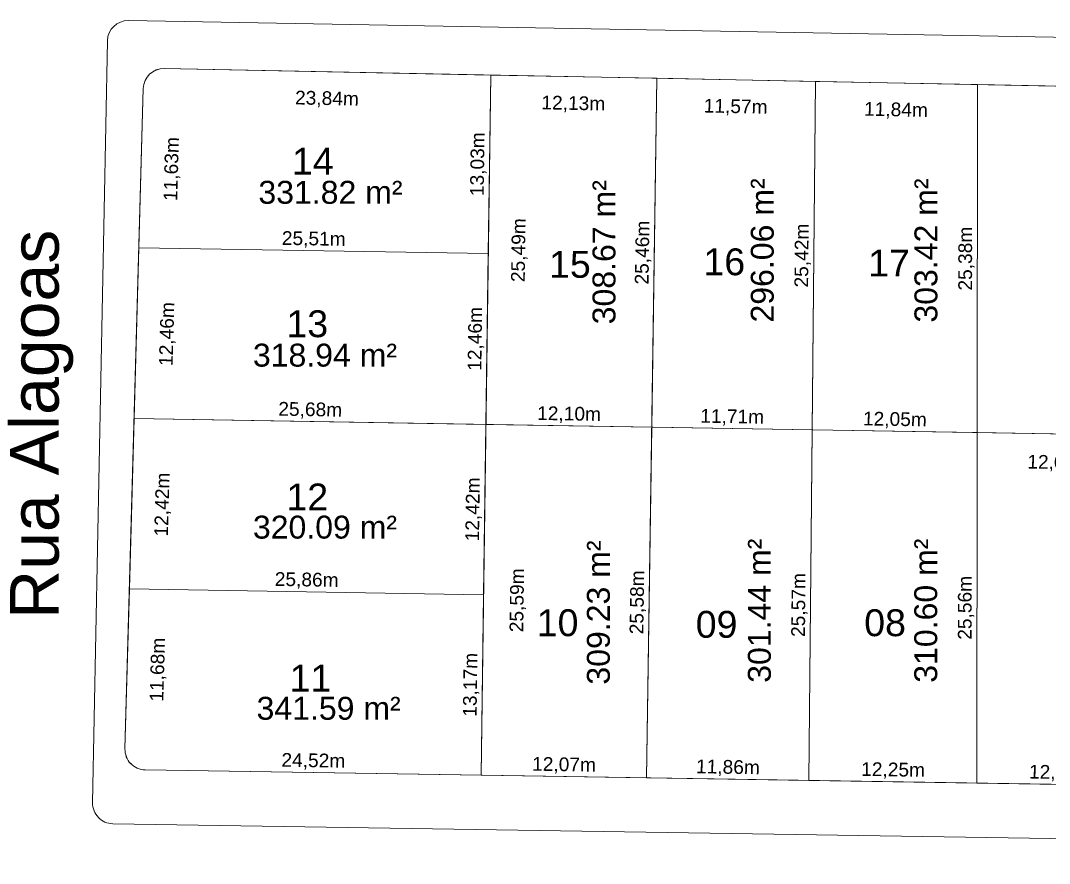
# Model space of a CAD drawing. Header units: metres. Extents: x 3808 to 8215, y 2374 to 6187.
# Drawn here: x 5228.1 to 5303.2, y 5567.4 to 5628.9 of the extents above; entities that cross this region are included whole.
import ezdxf
from ezdxf.enums import TextEntityAlignment as Align

# ---------------------------------------------------------------- set-up
doc = ezdxf.new("R2010")
doc.units = ezdxf.units.M
for name, color, linetype in [('Areas Lotes', 1, 'Continuous'), ('Calçada', 8, 'Continuous'), ('COTAS', 7, 'Continuous'), ('Lote', 7, 'Continuous'), ('Nome das Ruas', 7, 'Continuous'), ('Nº Lote', 7, 'Continuous'), ('quadras', 7, 'Continuous')]:
    doc.layers.add(name, color=color, linetype=linetype)
doc.styles.add('Arial', font='arial.ttf')
doc.dimstyles.new('Copy(2) of ISO-25', dxfattribs={"dimtxt": 1, "dimasz": 2.5, "dimexe": 1.25, "dimexo": 0.625, "dimgap": 0.2, "dimtad": 1, "dimtoh": 1, "dimlfac": 1, "dimzin": 1, "dimtxsty": 'Arial', "dimblk": 'NONE', "dimcen": 0, "dimse1": 1, "dimse2": 1, "dimsd1": 1, "dimsd2": 1, "dimclrt": 256, "dimaunit": 1, "dimadec": 3, "dimazin": 0, "dimtfac": 1, "dimtmove": 0, "dimatfit": 3, "dimldrblk": 'NONE', "dimfxl": 1, "dimtolj": 1, "dimtzin": 0, "dimarcsym": 0})

# ---------------------------------------------------------------- blocks, each defined once
blk = doc.blocks.new('*D739')
at = {"layer": 'Defpoints', "color": 0, "linetype": 'Continuous', "transparency": 16777216}
for p in [(5297.943, 5573.25), (5297.943, 5573.25), (5310.193, 5573.056)]:
    blk.add_point(p, dxfattribs=at)
at = {"layer": 'COTAS', "linetype": 'Continuous', "lineweight": 5, "transparency": 16777216, "insert": (5304.081, 5573.954), "char_height": 1, "attachment_point": 5, "rotation": 359.09706, "style": 'Arial'}
blk.add_mtext('\\A1;12,25m', dxfattribs=at)
blk = doc.blocks.new('_None')
blk = doc.blocks.new('*D740')
at = {"layer": 'Defpoints', "color": 0, "linetype": 'Continuous', "transparency": 16777216}
for p in [(5285.693, 5573.443), (5285.693, 5573.443), (5297.943, 5573.25)]:
    blk.add_point(p, dxfattribs=at)
at = {"layer": 'COTAS', "linetype": 'Continuous', "lineweight": 5, "transparency": 16777216, "insert": (5291.831, 5574.147), "char_height": 1, "attachment_point": 5, "rotation": 359.09706, "style": 'Arial'}
blk.add_mtext('\\A1;12,25m', dxfattribs=at)
blk = doc.blocks.new('*D741')
at = {"layer": 'Defpoints', "color": 0, "linetype": 'Continuous', "transparency": 16777216}
for p in [(5273.835, 5573.629), (5273.835, 5573.629), (5285.693, 5573.443)]:
    blk.add_point(p, dxfattribs=at)
at = {"layer": 'COTAS', "linetype": 'Continuous', "lineweight": 5, "transparency": 16777216, "insert": (5279.776, 5574.337), "char_height": 1, "attachment_point": 5, "rotation": 359.09706, "style": 'Arial'}
blk.add_mtext('\\A1;11,86m', dxfattribs=at)
blk = doc.blocks.new('*D742')
at = {"layer": 'Defpoints', "color": 0, "linetype": 'Continuous', "transparency": 16777216}
for p in [(5261.766, 5573.82), (5261.766, 5573.82), (5273.835, 5573.629)]:
    blk.add_point(p, dxfattribs=at)
at = {"layer": 'COTAS', "linetype": 'Continuous', "lineweight": 5, "transparency": 16777216, "insert": (5267.813, 5574.525), "char_height": 1, "attachment_point": 5, "rotation": 359.09706, "style": 'Arial'}
blk.add_mtext('\\A1;12,07m', dxfattribs=at)
blk = doc.blocks.new('*D743')
at = {"layer": 'Defpoints', "color": 0, "linetype": 'Continuous', "transparency": 16777216}
for p in [(5237.244, 5574.206), (5237.244, 5574.206), (5261.766, 5573.82)]:
    blk.add_point(p, dxfattribs=at)
at = {"layer": 'COTAS', "linetype": 'Continuous', "lineweight": 5, "transparency": 16777216, "insert": (5249.518, 5574.814), "char_height": 1, "attachment_point": 5, "rotation": 359.09706, "style": 'Arial'}
blk.add_mtext('\\A1;24,52m', dxfattribs=at)
blk = doc.blocks.new('*D744')
at = {"layer": 'Defpoints', "color": 0, "linetype": 'Continuous', "transparency": 16777216}
for p in [(5236.092, 5587.42), (5261.946, 5586.989), (5261.946, 5586.989)]:
    blk.add_point(p, dxfattribs=at)
at = {"layer": 'COTAS', "linetype": 'Continuous', "lineweight": 5, "transparency": 16777216, "insert": (5249.032, 5588.005), "char_height": 1, "attachment_point": 5, "rotation": 359.04642, "style": 'Arial'}
blk.add_mtext('\\A1;25,86m', dxfattribs=at)
blk = doc.blocks.new('*D745')
at = {"layer": 'Defpoints', "color": 0, "linetype": 'Continuous', "transparency": 16777216}
for p in [(5236.436, 5599.836), (5236.436, 5599.836), (5262.117, 5599.409)]:
    blk.add_point(p, dxfattribs=at)
at = {"layer": 'COTAS', "linetype": 'Continuous', "lineweight": 5, "transparency": 16777216, "insert": (5249.29, 5600.423), "char_height": 1, "attachment_point": 5, "rotation": 359.04642, "style": 'Arial'}
blk.add_mtext('\\A1;25,68m', dxfattribs=at)
blk = doc.blocks.new('*D746')
at = {"layer": 'Defpoints', "color": 0, "linetype": 'Continuous', "transparency": 16777216}
for p in [(5236.781, 5612.292), (5236.781, 5612.292), (5262.287, 5611.868)]:
    blk.add_point(p, dxfattribs=at)
at = {"layer": 'COTAS', "linetype": 'Continuous', "lineweight": 5, "transparency": 16777216, "insert": (5249.548, 5612.881), "char_height": 1, "attachment_point": 5, "rotation": 359.04642, "style": 'Arial'}
blk.add_mtext('\\A1;25,51m', dxfattribs=at)
blk = doc.blocks.new('*D747')
at = {"layer": 'Defpoints', "color": 0, "linetype": 'Continuous', "transparency": 16777216}
for p in [(5238.632, 5625.371), (5262.466, 5624.9), (5262.41, 5622.083)]:
    blk.add_point(p, dxfattribs=at)
at = {"layer": 'COTAS', "linetype": 'Continuous', "lineweight": 5, "transparency": 16777216, "insert": (5250.509, 5623.12), "char_height": 1, "attachment_point": 5, "rotation": 358.86663, "style": 'Arial'}
blk.add_mtext('\\A1;23,84m', dxfattribs=at)
blk = doc.blocks.new('*D748')
at = {"layer": 'Defpoints', "color": 0, "linetype": 'Continuous', "transparency": 16777216}
for p in [(5262.466, 5624.9), (5274.596, 5624.66), (5274.541, 5621.843)]:
    blk.add_point(p, dxfattribs=at)
at = {"layer": 'COTAS', "linetype": 'Continuous', "lineweight": 5, "transparency": 16777216, "insert": (5268.491, 5622.764), "char_height": 1, "attachment_point": 5, "rotation": 358.86663, "style": 'Arial'}
blk.add_mtext('\\A1;12,13m', dxfattribs=at)
blk = doc.blocks.new('*D749')
at = {"layer": 'Defpoints', "color": 0, "linetype": 'Continuous', "transparency": 16777216}
for p in [(5274.596, 5624.66), (5286.16, 5624.431), (5286.104, 5621.614)]:
    blk.add_point(p, dxfattribs=at)
at = {"layer": 'COTAS', "linetype": 'Continuous', "lineweight": 5, "transparency": 16777216, "insert": (5280.338, 5622.53), "char_height": 1, "attachment_point": 5, "rotation": 358.86663, "style": 'Arial'}
blk.add_mtext('\\A1;11,57m', dxfattribs=at)
blk = doc.blocks.new('*D750')
at = {"layer": 'Defpoints', "color": 0, "linetype": 'Continuous', "transparency": 16777216}
for p in [(5286.16, 5624.431), (5298.002, 5624.197), (5297.946, 5621.38)]:
    blk.add_point(p, dxfattribs=at)
at = {"layer": 'COTAS', "linetype": 'Continuous', "lineweight": 5, "transparency": 16777216, "insert": (5292.041, 5622.298), "char_height": 1, "attachment_point": 5, "rotation": 358.86663, "style": 'Arial'}
blk.add_mtext('\\A1;11,84m', dxfattribs=at)
blk = doc.blocks.new('*D751')
at = {"layer": 'Defpoints', "color": 0, "linetype": 'Continuous', "transparency": 16777216}
for p in [(5298.002, 5624.197), (5322.628, 5623.71), (5322.572, 5620.893)]:
    blk.add_point(p, dxfattribs=at)
at = {"layer": 'COTAS', "linetype": 'Continuous', "lineweight": 5, "transparency": 16777216, "insert": (5310.275, 5621.937), "char_height": 1, "attachment_point": 5, "rotation": 358.86663, "style": 'Arial'}
blk.add_mtext('\\A1;24,63m', dxfattribs=at)
blk = doc.blocks.new('*D774')
at = {"layer": 'Defpoints', "color": 0, "linetype": 'Continuous', "transparency": 16777216}
for p in [(5297.973, 5598.812), (5297.973, 5598.812), (5322.293, 5598.407)]:
    blk.add_point(p, dxfattribs=at)
at = {"layer": 'COTAS', "linetype": 'Continuous', "lineweight": 5, "transparency": 16777216, "insert": (5310.146, 5599.411), "char_height": 1, "attachment_point": 5, "rotation": 359.04642, "style": 'Arial'}
blk.add_mtext('\\A1;24,32m', dxfattribs=at)
blk = doc.blocks.new('*D775')
at = {"layer": 'Defpoints', "color": 0, "linetype": 'Continuous', "transparency": 16777216}
for p in [(5285.927, 5599.013), (5285.927, 5599.013), (5297.973, 5598.812)]:
    blk.add_point(p, dxfattribs=at)
at = {"layer": 'COTAS', "linetype": 'Continuous', "lineweight": 5, "transparency": 16777216, "insert": (5291.963, 5599.713), "char_height": 1, "attachment_point": 5, "rotation": 359.04642, "style": 'Arial'}
blk.add_mtext('\\A1;12,05m', dxfattribs=at)
blk = doc.blocks.new('*D776')
at = {"layer": 'Defpoints', "color": 0, "linetype": 'Continuous', "transparency": 16777216}
for p in [(5274.216, 5599.013), (5274.22, 5599.207), (5285.927, 5599.013)]:
    blk.add_point(p, dxfattribs=at)
at = {"layer": 'COTAS', "linetype": 'Continuous', "lineweight": 5, "transparency": 16777216, "insert": (5280.087, 5599.911), "char_height": 1, "attachment_point": 5, "rotation": 359.04642, "style": 'Arial'}
blk.add_mtext('\\A1;11,71m', dxfattribs=at)
blk = doc.blocks.new('*D777')
at = {"layer": 'Defpoints', "color": 0, "linetype": 'Continuous', "transparency": 16777216}
for p in [(5262.117, 5599.409), (5262.117, 5599.409), (5274.216, 5599.013)]:
    blk.add_point(p, dxfattribs=at)
at = {"layer": 'COTAS', "linetype": 'Continuous', "lineweight": 5, "transparency": 16777216, "insert": (5268.181, 5600.109), "char_height": 1, "attachment_point": 5, "rotation": 359.04642, "style": 'Arial'}
blk.add_mtext('\\A1;12,10m', dxfattribs=at)
blk = doc.blocks.new('*D778')
at = {"layer": 'Defpoints', "color": 0, "linetype": 'Continuous', "transparency": 16777216}
for p in [(5297.973, 5598.812), (5310.018, 5598.612), (5309.969, 5595.665)]:
    blk.add_point(p, dxfattribs=at)
at = {"layer": 'COTAS', "linetype": 'Continuous', "lineweight": 5, "transparency": 16777216, "insert": (5303.959, 5596.566), "char_height": 1, "attachment_point": 5, "rotation": 359.04642, "style": 'Arial'}
blk.add_mtext('\\A1;12,05m', dxfattribs=at)
blk = doc.blocks.new('*D780')
at = {"layer": 'Defpoints', "color": 0, "linetype": 'Continuous', "transparency": 16777216}
for p in [(5274.596, 5624.66), (5274.216, 5599.208), (5274.216, 5599.208)]:
    blk.add_point(p, dxfattribs=at)
at = {"layer": 'COTAS', "linetype": 'Continuous', "lineweight": 5, "transparency": 16777216, "insert": (5273.606, 5611.946), "char_height": 1, "attachment_point": 5, "rotation": 89.14468, "style": 'Arial'}
blk.add_mtext('\\A1;25,46m', dxfattribs=at)
blk = doc.blocks.new('*D781')
at = {"layer": 'Defpoints', "color": 0, "linetype": 'Continuous', "transparency": 16777216}
for p in [(5286.16, 5624.431), (5285.927, 5599.013), (5285.927, 5599.013)]:
    blk.add_point(p, dxfattribs=at)
at = {"layer": 'COTAS', "linetype": 'Continuous', "lineweight": 5, "transparency": 16777216, "insert": (5285.242, 5611.729), "char_height": 1, "attachment_point": 5, "rotation": 89.47573, "style": 'Arial'}
blk.add_mtext('\\A1;25,42m', dxfattribs=at)
blk = doc.blocks.new('*D782')
at = {"layer": 'Defpoints', "color": 0, "linetype": 'Continuous', "transparency": 16777216}
for p in [(5298.002, 5624.197), (5297.973, 5598.812), (5297.973, 5598.812)]:
    blk.add_point(p, dxfattribs=at)
at = {"layer": 'COTAS', "linetype": 'Continuous', "lineweight": 5, "transparency": 16777216, "insert": (5297.186, 5611.505), "char_height": 1, "attachment_point": 5, "rotation": 89.93413, "style": 'Arial'}
blk.add_mtext('\\A1;25,38m', dxfattribs=at)
blk = doc.blocks.new('*D793')
at = {"layer": 'Defpoints', "color": 0, "linetype": 'Continuous', "transparency": 16777216}
for p in [(5297.973, 5598.812), (5297.943, 5573.25), (5297.943, 5573.25)]:
    blk.add_point(p, dxfattribs=at)
at = {"layer": 'COTAS', "linetype": 'Continuous', "lineweight": 5, "transparency": 16777216, "insert": (5297.157, 5586.032), "char_height": 1, "attachment_point": 5, "rotation": 89.93413, "style": 'Arial'}
blk.add_mtext('\\A1;25,56m', dxfattribs=at)
blk = doc.blocks.new('*D795')
at = {"layer": 'Defpoints', "color": 0, "linetype": 'Continuous', "transparency": 16777216}
for p in [(5285.927, 5599.013), (5285.693, 5573.443), (5285.693, 5573.443)]:
    blk.add_point(p, dxfattribs=at)
at = {"layer": 'COTAS', "linetype": 'Continuous', "lineweight": 5, "transparency": 16777216, "insert": (5285.009, 5586.235), "char_height": 1, "attachment_point": 5, "rotation": 89.47573, "style": 'Arial'}
blk.add_mtext('\\A1;25,57m', dxfattribs=at)
blk = doc.blocks.new('*D796')
at = {"layer": 'Defpoints', "color": 0, "linetype": 'Continuous', "transparency": 16777216}
for p in [(5274.216, 5599.208), (5273.835, 5573.629), (5273.835, 5573.629)]:
    blk.add_point(p, dxfattribs=at)
at = {"layer": 'COTAS', "linetype": 'Continuous', "lineweight": 5, "transparency": 16777216, "insert": (5273.225, 5586.43), "char_height": 1, "attachment_point": 5, "rotation": 89.14468, "style": 'Arial'}
blk.add_mtext('\\A1;25,58m', dxfattribs=at)
blk = doc.blocks.new('*D797')
at = {"layer": 'Defpoints', "color": 0, "linetype": 'Continuous', "transparency": 16777216}
for p in [(5262.117, 5599.409), (5265.435, 5599.363), (5261.766, 5573.82)]:
    blk.add_point(p, dxfattribs=at)
at = {"layer": 'COTAS', "linetype": 'Continuous', "lineweight": 5, "transparency": 16777216, "insert": (5264.458, 5586.58), "char_height": 1, "attachment_point": 5, "rotation": 89.21446, "style": 'Arial'}
blk.add_mtext('\\A1;25,59m', dxfattribs=at)
blk = doc.blocks.new('*D798')
at = {"layer": 'Defpoints', "color": 0, "linetype": 'Continuous', "transparency": 16777216}
for p in [(5262.466, 5624.9), (5265.546, 5624.858), (5262.117, 5599.409)]:
    blk.add_point(p, dxfattribs=at)
at = {"layer": 'COTAS', "linetype": 'Continuous', "lineweight": 5, "transparency": 16777216, "insert": (5264.571, 5612.123), "char_height": 1, "attachment_point": 5, "rotation": 89.21446, "style": 'Arial'}
blk.add_mtext('\\A1;25,49m', dxfattribs=at)
blk = doc.blocks.new('*D799')
at = {"layer": 'Defpoints', "color": 0, "linetype": 'Continuous', "transparency": 16777216}
for p in [(5262.466, 5624.9), (5262.287, 5611.868), (5262.287, 5611.868)]:
    blk.add_point(p, dxfattribs=at)
at = {"layer": 'COTAS', "linetype": 'Continuous', "lineweight": 5, "transparency": 16777216, "insert": (5261.576, 5618.395), "char_height": 1, "attachment_point": 5, "rotation": 89.21446, "style": 'Arial'}
blk.add_mtext('\\A1;13,03m', dxfattribs=at)
blk = doc.blocks.new('*D800')
at = {"layer": 'Defpoints', "color": 0, "linetype": 'Continuous', "transparency": 16777216}
for p in [(5262.287, 5611.868), (5262.117, 5599.409), (5262.117, 5599.409)]:
    blk.add_point(p, dxfattribs=at)
at = {"layer": 'COTAS', "linetype": 'Continuous', "lineweight": 5, "transparency": 16777216, "insert": (5261.401, 5605.649), "char_height": 1, "attachment_point": 5, "rotation": 89.21446, "style": 'Arial'}
blk.add_mtext('\\A1;12,46m', dxfattribs=at)
blk = doc.blocks.new('*D801')
at = {"layer": 'Defpoints', "color": 0, "linetype": 'Continuous', "transparency": 16777216}
for p in [(5262.117, 5599.409), (5261.946, 5586.989), (5261.946, 5586.989)]:
    blk.add_point(p, dxfattribs=at)
at = {"layer": 'COTAS', "linetype": 'Continuous', "lineweight": 5, "transparency": 16777216, "insert": (5261.231, 5593.21), "char_height": 1, "attachment_point": 5, "rotation": 89.21446, "style": 'Arial'}
blk.add_mtext('\\A1;12,42m', dxfattribs=at)
blk = doc.blocks.new('*D802')
at = {"layer": 'Defpoints', "color": 0, "linetype": 'Continuous', "transparency": 16777216}
for p in [(5261.946, 5586.989), (5261.766, 5573.82), (5261.766, 5573.82)]:
    blk.add_point(p, dxfattribs=at)
at = {"layer": 'COTAS', "linetype": 'Continuous', "lineweight": 5, "transparency": 16777216, "insert": (5261.055, 5580.416), "char_height": 1, "attachment_point": 5, "rotation": 89.21446, "style": 'Arial'}
blk.add_mtext('\\A1;13,17m', dxfattribs=at)
blk = doc.blocks.new('*D803')
at = {"layer": 'Defpoints', "color": 0, "linetype": 'Continuous', "transparency": 16777216}
for p in [(5236.092, 5587.42), (5239.185, 5587.334), (5235.768, 5575.748)]:
    blk.add_point(p, dxfattribs=at)
at = {"layer": 'COTAS', "linetype": 'Continuous', "lineweight": 5, "transparency": 16777216, "insert": (5238.222, 5581.52), "char_height": 1, "attachment_point": 5, "rotation": 88.41282, "style": 'Arial'}
blk.add_mtext('\\A1;11,68m', dxfattribs=at)
blk = doc.blocks.new('*D804')
at = {"layer": 'Defpoints', "color": 0, "linetype": 'Continuous', "transparency": 16777216}
for p in [(5236.436, 5599.836), (5239.529, 5599.751), (5236.092, 5587.42)]:
    blk.add_point(p, dxfattribs=at)
at = {"layer": 'COTAS', "linetype": 'Continuous', "lineweight": 5, "transparency": 16777216, "insert": (5238.556, 5593.565), "char_height": 1, "attachment_point": 5, "rotation": 88.41282, "style": 'Arial'}
blk.add_mtext('\\A1;12,42m', dxfattribs=at)
blk = doc.blocks.new('*D805')
at = {"layer": 'Defpoints', "color": 0, "linetype": 'Continuous', "transparency": 16777216}
for p in [(5236.781, 5612.292), (5239.874, 5612.207), (5236.436, 5599.836)]:
    blk.add_point(p, dxfattribs=at)
at = {"layer": 'COTAS', "linetype": 'Continuous', "lineweight": 5, "transparency": 16777216, "insert": (5238.901, 5606.001), "char_height": 1, "attachment_point": 5, "rotation": 88.41282, "style": 'Arial'}
blk.add_mtext('\\A1;12,46m', dxfattribs=at)
blk = doc.blocks.new('*D806')
at = {"layer": 'Defpoints', "color": 0, "linetype": 'Continuous', "transparency": 16777216}
for p in [(5237.103, 5623.913), (5240.196, 5623.827), (5236.781, 5612.292)]:
    blk.add_point(p, dxfattribs=at)
at = {"layer": 'COTAS', "linetype": 'Continuous', "lineweight": 5, "transparency": 16777216, "insert": (5239.234, 5618.039), "char_height": 1, "attachment_point": 5, "rotation": 88.41282, "style": 'Arial'}
blk.add_mtext('\\A1;11,63m', dxfattribs=at)

msp = doc.modelspace()

# ---------------------------------------------------------------- linework, layer by layer
at = {"layer": 'Calçada', "linetype": 'Continuous', "lineweight": 5}
for p, q in [((5236.017, 5628.87), (5419.683, 5625.611)), ((5234.491, 5627.4), (5233.405, 5571.81)), ((5234.881, 5570.281), (5418.547, 5567.387))]:
    msp.add_line(p, q, dxfattribs=at)
for centre, start, end in [((5235.991, 5627.371), 88.98328, 178.88114), ((5234.905, 5571.781), 178.88114, 269.09706)]:
    msp.add_arc(centre, 1.5, start, end, dxfattribs=at)
at = {"layer": 'Lote', "lineweight": 5}
for p, q in [((5261.766, 5573.82), (5262.466, 5624.9)), ((5274.596, 5624.66), (5273.835, 5573.629)), ((5285.693, 5573.443), (5286.16, 5624.431)), ((5262.287, 5611.868), (5236.781, 5612.292)), ((5318.798, 5598.465), (5236.436, 5599.836)), ((5261.946, 5586.989), (5236.092, 5587.42))]:
    msp.add_line(p, q, dxfattribs=at)
at = {"layer": 'Lote', "linetype": 'Continuous', "lineweight": 5}
msp.add_line((5298.002, 5624.197), (5297.943, 5573.25), dxfattribs=at)
at = {"layer": 'Lote', "linetype": 'Continuous', "lineweight": 5, "flags": 128}
for points in [[(5238.632, 5625.371, 0.411896), (5237.103, 5623.913), (5236.781, 5612.292), (5262.287, 5611.868), (5262.466, 5624.9)], [(5236.092, 5587.42), (5235.768, 5575.748, 0.417716), (5237.244, 5574.206), (5261.766, 5573.82), (5261.946, 5586.989)]]:
    msp.add_lwpolyline(points, format="xyb", close=True, dxfattribs=at)
for points in [[(5262.117, 5599.409), (5274.216, 5599.208), (5274.596, 5624.66), (5262.466, 5624.9)], [(5274.216, 5599.208), (5285.927, 5599.013), (5286.16, 5624.431), (5274.596, 5624.66)], [(5297.973, 5598.812), (5298.002, 5624.197), (5286.16, 5624.431), (5285.927, 5599.013)], [(5236.781, 5612.292), (5236.436, 5599.836), (5262.117, 5599.409), (5262.287, 5611.868)], [(5261.946, 5586.989), (5262.117, 5599.409), (5236.436, 5599.836), (5236.092, 5587.42)], [(5261.766, 5573.82), (5273.835, 5573.629), (5274.216, 5599.208), (5262.117, 5599.409)], [(5274.216, 5599.208), (5273.835, 5573.629), (5285.693, 5573.443), (5285.927, 5599.013)], [(5285.927, 5599.013), (5285.693, 5573.443), (5297.943, 5573.25), (5297.973, 5598.812)], [(5310.018, 5598.612), (5297.973, 5598.812), (5297.943, 5573.25), (5310.193, 5573.056)]]:
    msp.add_lwpolyline(points, close=True, dxfattribs=at)
msp.add_lwpolyline([(5322.34, 5601.903), (5322.628, 5623.71), (5298.002, 5624.197), (5297.973, 5598.812), (5318.798, 5598.465)], dxfattribs=at)
at = {"layer": 'quadras', "lineweight": 5}
for p, q in [((5238.632, 5625.371), (5414.178, 5621.898)), ((5235.768, 5575.748), (5237.103, 5623.913)), ((5414.386, 5571.414), (5237.244, 5574.206))]:
    msp.add_line(p, q, dxfattribs=at)
for centre, start, end in [((5238.602, 5623.872), 88.86663, 178.41282), ((5237.268, 5575.706), 178.41282, 269.09706)]:
    msp.add_arc(centre, 1.5, start, end, dxfattribs=at)

# ---------------------------------------------------------------- texts
at = {"layer": 'Areas Lotes', "linetype": 'Continuous', "lineweight": 5, "style": 'Arial'}
for s, p in [('331.82 m²', (5245.507, 5615.508)), ('318.94 m²', (5245.106, 5603.629)), ('320.09 m²', (5245.106, 5591.082)), ('341.59 m²', (5245.373, 5577.867))]:
    msp.add_text(s, height=1.6726, dxfattribs=at).set_placement(p)
at = {"layer": 'Areas Lotes', "lineweight": 5, "style": 'Arial'}
for s, p in [('308.67 m²', (5271.566, 5606.714)), ('296.06 m²', (5283.119, 5606.843)), ('303.42 m²', (5295.063, 5606.838)), ('309.23 m²', (5271.158, 5580.428)), ('301.44 m²', (5282.908, 5580.561)), ('310.60 m²', (5295.051, 5580.564))]:
    msp.add_text(s, height=1.6726, rotation=90, dxfattribs=at).set_placement(p)
at = {"layer": 'Nome das Ruas', "lineweight": 5, "style": 'Arial'}
msp.add_text('Rua Alagoas', height=3.55, rotation=90, dxfattribs=at).set_placement((5230.935, 5585.217, 165.916))
at = {"layer": 'Nº Lote', "linetype": 'Continuous', "lineweight": 5, "style": 'Arial'}
for s, p in [('14', (5249.479, 5617.632)), ('15', (5268.243, 5610.11)), ('16', (5279.512, 5610.294)), ('17', (5291.535, 5610.202)), ('13', (5249.075, 5605.776)), ('12', (5249.075, 5593.139)), ('10', (5267.345, 5583.964)), ('09', (5278.95, 5583.848)), ('08', (5291.247, 5583.964)), ('11', (5249.305, 5579.925))]:
    msp.add_text(s, height=1.96, dxfattribs=at).set_placement(p, align=Align.CENTER)

# ---------------------------------------------------------------- dimensions: what is measured, and where the dimension line sits
at = {"layer": 'COTAS', "linetype": 'Continuous', "lineweight": 5}
for p1, p2, distance, picture, middle in [((5238.632, 5625.371), (5262.466, 5624.9), -2.817, '*D747', (5250.509, 5623.12)), ((5262.466, 5624.9), (5262.287, 5611.868), 0, '*D799', (5261.576, 5618.395)), ((5262.117, 5599.409), (5262.466, 5624.9), -3.08, '*D798', (5264.571, 5612.123)), ((5274.5964, 5624.6598), (5274.2164, 5599.2075), 0, '*D780', (5273.6056, 5611.9456)), ((5286.16, 5624.431), (5285.927, 5599.013), 0, '*D781', (5285.242, 5611.729)), ((5298.0017, 5624.1968), (5297.9725, 5598.8121), 0, '*D782', (5297.1862, 5611.5054)), ((5262.287, 5611.868), (5236.781, 5612.292), 0, '*D746', (5249.548, 5612.881)), ((5262.117, 5599.409), (5236.436, 5599.836), 0, '*D745', (5249.29, 5600.423)), ((5261.766, 5573.82), (5262.117, 5599.409), -3.318, '*D797', (5264.458, 5586.58)), ((5274.216, 5599.208), (5273.835, 5573.629), 0, '*D796', (5273.225, 5586.43)), ((5285.927, 5599.013), (5285.693, 5573.443), 0, '*D795', (5285.009, 5586.235)), ((5297.973, 5598.812), (5297.943, 5573.25), 0, '*D793', (5297.157, 5586.032)), ((5297.973, 5598.812), (5310.018, 5598.612), -2.947, '*D778', (5303.959, 5596.566)), ((5236.092, 5587.42), (5261.946, 5586.989), 0, '*D744', (5249.032, 5588.005)), ((5235.768, 5575.748), (5236.092, 5587.42), -3.094, '*D803', (5238.222, 5581.52))]:
    dim = msp.add_aligned_dim(p1=p1, p2=p2, distance=distance, dimstyle='Copy(2) of ISO-25', override={"dimpost": 'm'}, dxfattribs=at)
    dim.commit()
    dim.dimension.update_dxf_attribs({"geometry": picture, "text_midpoint": middle})
for base, p1, p2, angle, picture, middle in [((5274.541, 5621.843), (5262.466, 5624.9), (5274.596, 5624.66), 178.86663, '*D748', (5268.491, 5622.764)), ((5286.104, 5621.614), (5274.596, 5624.66), (5286.16, 5624.431), 178.86663, '*D749', (5280.338, 5622.53)), ((5240.196, 5623.827), (5236.781, 5612.292), (5237.103, 5623.913), 268.41282, '*D806', (5239.234, 5618.039)), ((5297.946, 5621.38), (5286.16, 5624.431), (5298.002, 5624.197), 178.86663, '*D750', (5292.041, 5622.298)), ((5322.572, 5620.893), (5298.002, 5624.197), (5322.628, 5623.71), 178.86663, '*D751', (5310.275, 5621.937)), ((5239.874, 5612.207), (5236.436, 5599.836), (5236.781, 5612.292), 268.41282, '*D805', (5238.901, 5606.001)), ((5262.117, 5599.409), (5262.287, 5611.868), (5262.117, 5599.409), 89.21446, '*D800', (5261.401, 5605.649)), ((5262.117, 5599.409), (5274.216, 5599.013), (5262.117, 5599.409), 179.04642, '*D777', (5268.181, 5600.109)), ((5274.22, 5599.207), (5285.927, 5599.013), (5274.216, 5599.013), 179.04642, '*D776', (5280.087, 5599.911)), ((5239.529, 5599.751), (5236.092, 5587.42), (5236.436, 5599.836), 268.41282, '*D804', (5238.556, 5593.565)), ((5285.927, 5599.013), (5297.973, 5598.812), (5285.927, 5599.013), 179.04642, '*D775', (5291.963, 5599.713)), ((5297.973, 5598.812), (5322.293, 5598.407), (5297.973, 5598.812), 179.04642, '*D774', (5310.146, 5599.411)), ((5261.946, 5586.989), (5262.117, 5599.409), (5261.946, 5586.989), 89.21446, '*D801', (5261.231, 5593.21)), ((5261.766, 5573.82), (5261.946, 5586.989), (5261.766, 5573.82), 89.21446, '*D802', (5261.055, 5580.416)), ((5237.2442, 5574.2062), (5261.7657, 5573.8197), (5237.2442, 5574.2062), 359.09706, '*D743', (5249.5176, 5574.8138)), ((5261.766, 5573.82), (5273.835, 5573.629), (5261.766, 5573.82), 359.09706, '*D742', (5267.813, 5574.525)), ((5273.835, 5573.629), (5285.693, 5573.443), (5273.835, 5573.629), 359.09706, '*D741', (5279.776, 5574.337)), ((5285.693, 5573.443), (5297.943, 5573.25), (5285.693, 5573.443), 359.09706, '*D740', (5291.831, 5574.147)), ((5297.943, 5573.25), (5310.193, 5573.056), (5297.943, 5573.25), 359.09706, '*D739', (5304.081, 5573.954))]:
    dim = msp.add_linear_dim(base=base, p1=p1, p2=p2, angle=angle, dimstyle='Copy(2) of ISO-25', override={"dimpost": 'm', "dimtmove": 1}, dxfattribs=at)
    dim.commit()
    dim.dimension.update_dxf_attribs({"geometry": picture, "text_midpoint": middle})

doc.saveas('drawing.dxf')
